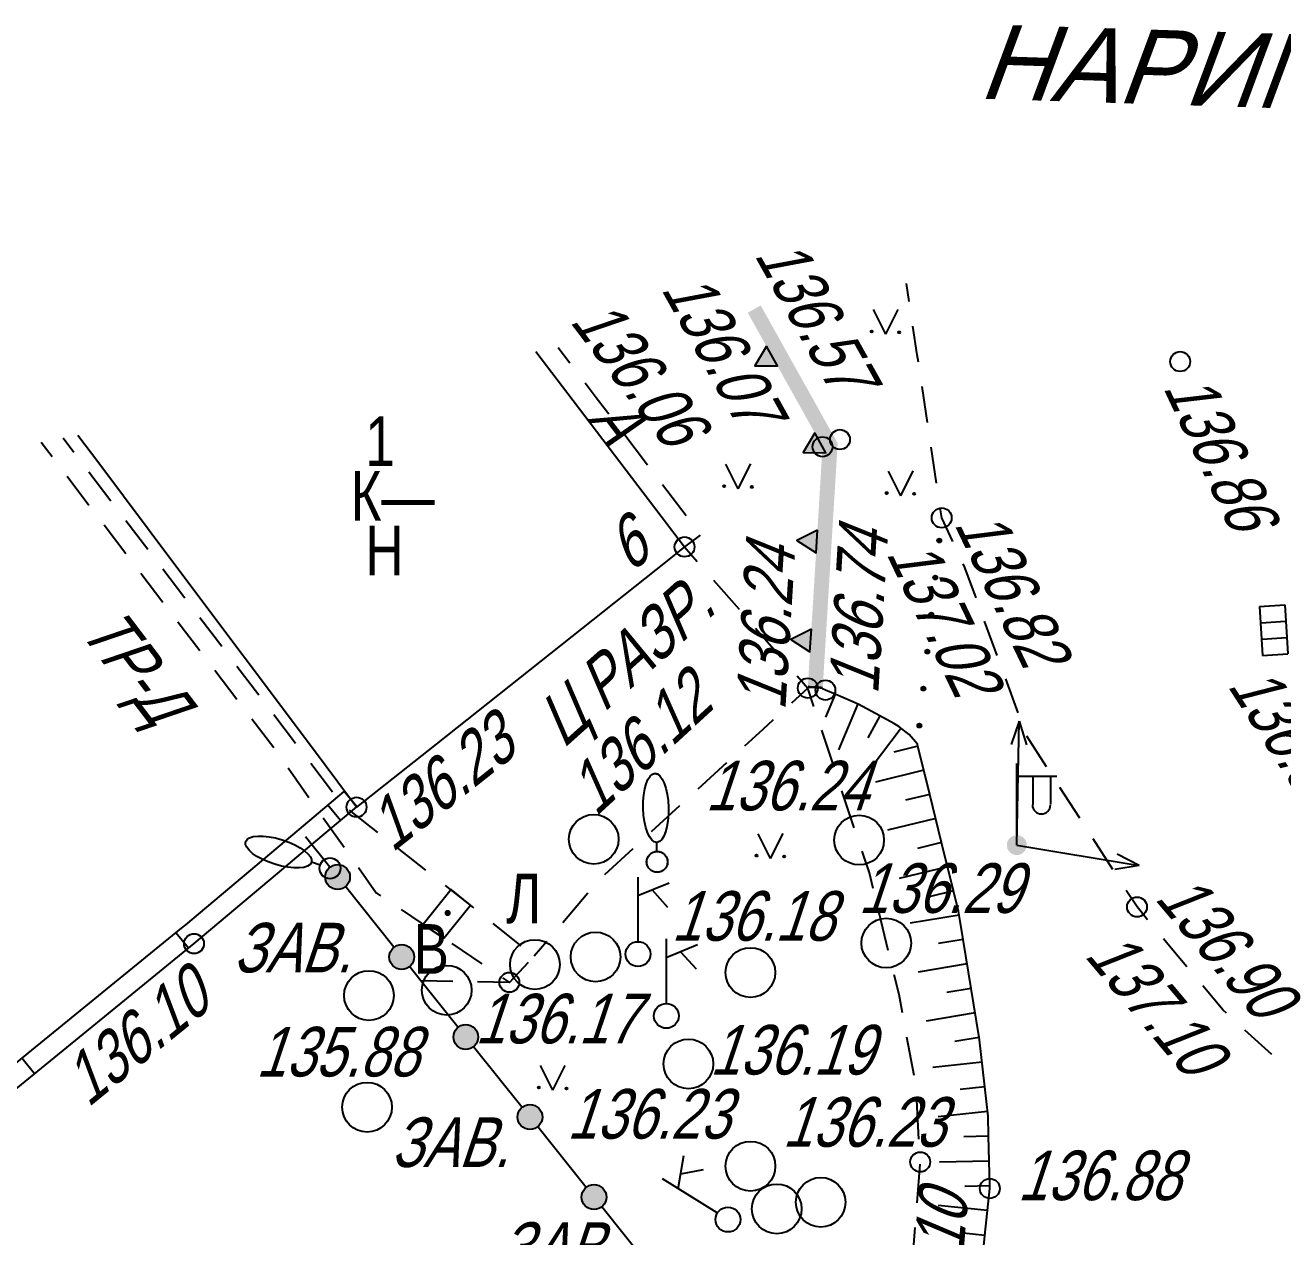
# Model space of a CAD drawing. Header units: metres. Extents: x 12734 to 12855, y 16385 to 16464.
# Drawn here: x 12808.33 to 12833.67, y 16429.48 to 16453.88 of the extents above; entities that cross this region are included whole.
import ezdxf
from ezdxf.enums import TextEntityAlignment as Align

# ---------------------------------------------------------------- set-up
doc = ezdxf.new("R2010")
doc.units = ezdxf.units.M
doc.header["$MEASUREMENT"] = 0
for name, color, linetype, lineweight in [('Вентиляторы', 7, 'Continuous', 25), ('Горизонтали', 7, 'Continuous', 25), ('Граница растительности и грунта', 7, 'Continuous', 25), ('Граница улицы', 7, 'Continuous', 25), ('Здания', 7, 'Continuous', 25), ('Колодцы', 7, 'Continuous', 25), ('Леса и газоны', 7, 'Continuous', 25), ('Лестницы набережных', 7, 'Continuous', 25), ('Люки', 7, 'Continuous', 25), ('Номер дома', 7, 'Continuous', 25), ('Ограды', 7, 'Continuous', 25), ('Отдельно стоящее дерево', 7, 'Continuous', 25), ('Откосы', 7, 'Continuous', 25), ('Указатель подз коммуникаций', 7, 'Continuous', 25), ('Фонари', 7, 'Continuous', 25), ('Фонтаны', 7, 'Continuous', 25), ('Части зданий', 7, 'Continuous', 25)]:
    doc.layers.add(name, color=color, linetype=linetype, lineweight=lineweight)
doc.styles.add('Style-RUSSIAN_1251', font='RUSSIAN_1251.shx')
doc.styles.add('Style-RUSSIAN_1251 I 0.32289', font='RUSSIAN_1251.shx', dxfattribs={"oblique": 18.5})

# ---------------------------------------------------------------- blocks, each defined once
blk = doc.blocks.new('STRFON')
at = {"layer": 'Фонари', "color": 7, "linetype": 'Continuous', "lineweight": 25, "flags": 128}
for points in [[(0, 0), (2.5, 0)], [(2.5, 0), (2.025, 0.157)], [(2.5, 0), (2.025, -0.156)]]:
    blk.add_lwpolyline(points, dxfattribs=at)
blk = doc.blocks.new('PIKET_7')
at = {"layer": 'Горизонтали', "color": 7, "linetype": 'Continuous', "lineweight": 25}
blk.add_arc((0, 0), 0.2, 0, 360, dxfattribs=at)
blk = doc.blocks.new('PIKET_8')
at = {"layer": 'Горизонтали', "color": 7, "linetype": 'Continuous', "lineweight": 25}
blk.add_arc((0, 0), 0.2, 0, 360, dxfattribs=at)
blk = doc.blocks.new('PIKET_13')
at = {"layer": 'Горизонтали', "color": 7, "linetype": 'Continuous', "lineweight": 25}
blk.add_arc((0, 0), 0.2, 0, 360, dxfattribs=at)
blk = doc.blocks.new('STRFON_1')
at = {"layer": 'Фонари', "color": 7, "linetype": 'Continuous', "lineweight": 25, "flags": 128}
for points in [[(2.5, 0), (2.025, 0.157)], [(0, 0), (2.5, 0)], [(2.5, 0), (2.025, -0.156)]]:
    blk.add_lwpolyline(points, dxfattribs=at)
blk = doc.blocks.new('KOLOD_6')
at = {"layer": 'Колодцы', "color": 7, "linetype": 'Continuous', "lineweight": 25}
blk.add_arc((0, 0), 0.5, 0, 360, dxfattribs=at)
blk = doc.blocks.new('KOLOD_7')
at = {"layer": 'Колодцы', "color": 7, "linetype": 'Continuous', "lineweight": 25}
blk.add_arc((0, 0), 0.5, 0, 360, dxfattribs=at)
blk = doc.blocks.new('UKAZ')
at = {"layer": 'Указатель подз коммуникаций', "color": 7, "linetype": 'Continuous', "lineweight": 25}
for p, q in [((0.001, 0.254), (0.001, 1.549)), ((-0.005, 1.178), (0.628, 1.437)), ((0.284, 1.292), (0.598, 0.948))]:
    blk.add_line(p, q, dxfattribs=at)
blk.add_arc((0, 0), 0.25, 0, 360, dxfattribs=at)
blk = doc.blocks.new('UKAZ_1')
at = {"layer": 'Указатель подз коммуникаций', "color": 7, "linetype": 'Continuous', "lineweight": 25}
for p, q in [((0.001, 0.254), (0.001, 1.549)), ((-0.005, 1.178), (0.628, 1.437)), ((0.284, 1.292), (0.598, 0.948))]:
    blk.add_line(p, q, dxfattribs=at)
blk.add_arc((0, 0), 0.25, 0, 360, dxfattribs=at)
blk = doc.blocks.new('KOLOD_9')
at = {"layer": 'Люки', "color": 7, "linetype": 'Continuous', "lineweight": 25}
blk.add_arc((0, 0), 0.5, 0, 360, dxfattribs=at)
blk = doc.blocks.new('KOLOD_10')
at = {"layer": 'Колодцы', "color": 7, "linetype": 'Continuous', "lineweight": 25}
blk.add_arc((0, 0), 0.5, 0, 360, dxfattribs=at)
blk = doc.blocks.new('KOLOD_11')
at = {"layer": 'Колодцы', "color": 7, "linetype": 'Continuous', "lineweight": 25}
blk.add_arc((0, 0), 0.5, 0, 360, dxfattribs=at)
blk = doc.blocks.new('KOLOD_12')
at = {"layer": 'Колодцы', "color": 7, "linetype": 'Continuous', "lineweight": 25}
blk.add_arc((0, 0), 0.5, 0, 360, dxfattribs=at)
blk = doc.blocks.new('KOLOD_13')
at = {"layer": 'Колодцы', "color": 7, "linetype": 'Continuous', "lineweight": 25}
blk.add_arc((0, 0), 0.5, 0, 360, dxfattribs=at)
blk = doc.blocks.new('DEREVO_28')
at = {"layer": 'Отдельно стоящее дерево', "color": 7, "linetype": 'Continuous', "lineweight": 25, "flags": 128}
blk.add_lwpolyline([(-0.007, 0.21), (-0.007, 0.393)], dxfattribs=at)
at = {"layer": 'Отдельно стоящее дерево', "color": 7, "linetype": 'Continuous', "lineweight": 25}
blk.add_arc((0, 0), 0.21, 0, 360, dxfattribs=at)
blk.add_ellipse((-0.025, 1.088), major_axis=(-0.019, 0.695), ratio=0.369829, dxfattribs=at)
blk = doc.blocks.new('DEREVO_29')
at = {"layer": 'Отдельно стоящее дерево', "color": 7, "linetype": 'Continuous', "lineweight": 25, "flags": 128}
blk.add_lwpolyline([(-0.007, 0.21), (-0.007, 0.393)], dxfattribs=at)
at = {"layer": 'Отдельно стоящее дерево', "color": 7, "linetype": 'Continuous', "lineweight": 25}
blk.add_arc((0, 0), 0.21, 0, 359.99999, dxfattribs=at)
blk.add_ellipse((-0.0255, 1.088), major_axis=(-0.0185, 0.695), ratio=0.3698286, dxfattribs=at)
blk = doc.blocks.new('KOLOD_14')
at = {"layer": 'Колодцы', "color": 7, "linetype": 'Continuous', "lineweight": 25}
blk.add_arc((0, 0), 0.5, 0, 360, dxfattribs=at)
blk = doc.blocks.new('KOLOD_15')
at = {"layer": 'Колодцы', "color": 7, "linetype": 'Continuous', "lineweight": 25}
blk.add_arc((0, 0), 0.5, 0, 360, dxfattribs=at)
blk = doc.blocks.new('KOLOD_16')
at = {"layer": 'Колодцы', "color": 7, "linetype": 'Continuous', "lineweight": 25}
blk.add_arc((0, 0), 0.5, 0, 360, dxfattribs=at)
blk = doc.blocks.new('UKAZ_2')
at = {"layer": 'Указатель подз коммуникаций', "color": 7, "linetype": 'Continuous', "lineweight": 25}
for p, q in [((0.001, 0.254), (0.001, 1.549)), ((-0.005, 1.178), (0.628, 1.437)), ((0.284, 1.292), (0.598, 0.948))]:
    blk.add_line(p, q, dxfattribs=at)
blk.add_arc((0, 0), 0.25, 0, 360, dxfattribs=at)
blk = doc.blocks.new('msdElementTypeLineString_17')
at = {"layer": 'Граница улицы', "color": 7, "linetype": 'Continuous', "lineweight": 25}
for p, q in [((0.642, 0.019), (0.001, 0.03)), ((1.783, 0), (1.142, 0.011))]:
    blk.add_line(p, q, dxfattribs=at)
blk = doc.blocks.new('KOLOD_19')
at = {"layer": 'Колодцы', "color": 7, "linetype": 'Continuous', "lineweight": 25}
blk.add_arc((0, 0), 0.5, 0, 360, dxfattribs=at)
blk = doc.blocks.new('PIKET_22')
at = {"layer": 'Горизонтали', "color": 7, "linetype": 'Continuous', "lineweight": 25}
blk.add_arc((0, 0), 0.2, 0, 360, dxfattribs=at)
blk = doc.blocks.new('PIKET_23')
at = {"layer": 'Горизонтали', "color": 7, "linetype": 'Continuous', "lineweight": 25}
blk.add_arc((0, 0), 0.2, 0, 360, dxfattribs=at)
blk = doc.blocks.new('KOLOD_21')
at = {"layer": 'Вентиляторы', "color": 7, "linetype": 'Continuous', "lineweight": 25}
blk.add_arc((0, 0), 0.5, 0, 360, dxfattribs=at)
blk = doc.blocks.new('TOCSKA_19')
at = {"layer": 'Фонтаны', "linetype": 'Continuous', "lineweight": 25}
h = blk.add_hatch(color=7, dxfattribs=at)
edge = h.paths.add_edge_path()
edge.add_arc((0, 0), 0.0625, 0, 360)
blk = doc.blocks.new('DEREVO_30')
at = {"layer": 'Отдельно стоящее дерево', "color": 7, "linetype": 'Continuous', "lineweight": 25, "flags": 128}
blk.add_lwpolyline([(-0.007, 0.21), (-0.007, 0.393)], dxfattribs=at)
at = {"layer": 'Отдельно стоящее дерево', "color": 7, "linetype": 'Continuous', "lineweight": 25}
blk.add_arc((0, 0), 0.21, 0, 360, dxfattribs=at)
blk.add_ellipse((-0.026, 1.088), major_axis=(-0.019, 0.695), ratio=0.369829, dxfattribs=at)
blk = doc.blocks.new('PIKET_34')
at = {"layer": 'Горизонтали', "color": 7, "linetype": 'Continuous', "lineweight": 25}
blk.add_arc((0, 0), 0.2, 0, 360, dxfattribs=at)
blk = doc.blocks.new('FNRM1')
at = {"layer": 'Фонари', "linetype": 'Continuous', "lineweight": 25}
h = blk.add_hatch(color=7, dxfattribs=at)
edge = h.paths.add_edge_path()
edge.add_arc((0, 0), 0.2, 0, 360)
at = {"layer": 'Фонари', "color": 7, "linetype": 'Continuous', "lineweight": 25}
for p, q in [((0.003, 0.2), (0.003, 1.641)), ((0.017, 1.388), (0.805, 1.388)), ((0.322, 1.371), (0.322, 0.816)), ((0.676, 1.378), (0.676, 0.823))]:
    blk.add_line(p, q, dxfattribs=at)
blk.add_arc((0.496, 0.809), 0.181, 180, 0, dxfattribs=at)
blk = doc.blocks.new('msdElementTypeLineString_20')
at = {"layer": 'Ограды', "linetype": 'Continuous', "lineweight": 25}
h = blk.add_hatch(color=7, dxfattribs=at)
edge = h.paths.add_edge_path()
edge.add_arc((0.895, 17.138), 0.25, 0, 360)
h = blk.add_hatch(color=7, dxfattribs=at)
edge = h.paths.add_edge_path()
edge.add_arc((2.187, 15.527), 0.25, 0, 360)
h = blk.add_hatch(color=7, dxfattribs=at)
edge = h.paths.add_edge_path()
edge.add_arc((3.478, 13.915), 0.25, 0, 360)
h = blk.add_hatch(color=7, dxfattribs=at)
edge = h.paths.add_edge_path()
edge.add_arc((4.769, 12.304), 0.25, 0, 360)
h = blk.add_hatch(color=7, dxfattribs=at)
edge = h.paths.add_edge_path()
edge.add_arc((6.06, 10.692), 0.25, 0, 360)
h = blk.add_hatch(color=7, dxfattribs=at)
edge = h.paths.add_edge_path()
edge.add_arc((7.351, 9.081), 0.25, 0, 360)
h = blk.add_hatch(color=7, dxfattribs=at)
edge = h.paths.add_edge_path()
edge.add_arc((8.642, 7.469), 0.25, 0, 360)
h = blk.add_hatch(color=7, dxfattribs=at)
edge = h.paths.add_edge_path()
edge.add_arc((9.933, 5.857), 0.25, 0, 360)
h = blk.add_hatch(color=7, dxfattribs=at)
edge = h.paths.add_edge_path()
edge.add_arc((11.224, 4.246), 0.25, 0, 360)
h = blk.add_hatch(color=7, dxfattribs=at)
edge = h.paths.add_edge_path()
edge.add_arc((12.533, 2.649), 0.25, 0, 360)
h = blk.add_hatch(color=7, dxfattribs=at)
edge = h.paths.add_edge_path()
edge.add_arc((13.846, 1.055), 0.25, 0, 360)
at = {"layer": 'Ограды', "color": 7, "linetype": 'Continuous', "lineweight": 25}
for p, q in [((0.739, 17.333), (0.25, 17.944)), ((2.03, 15.722), (1.052, 16.943)), ((4.612, 12.499), (3.634, 13.72)), ((5.903, 10.887), (4.925, 12.108)), ((7.195, 9.275), (6.216, 10.497)), ((8.486, 7.664), (7.507, 8.885)), ((9.777, 6.052), (8.798, 7.274)), ((11.068, 4.441), (10.089, 5.662)), ((14.493, 0.251), (14.003, 0.86))]:
    blk.add_line(p, q, dxfattribs=at)
at = {"layer": 'Ограды', "color": 7, "linetype": 'Continuous', "lineweight": 25, "flags": 128}
for points in [[(3.321, 14.11), (2.573, 15.045), (2.343, 15.332)], [(12.371, 2.84), (11.999, 3.278), (11.38, 4.051)], [(13.689, 1.25), (13.115, 1.963), (12.695, 2.458)]]:
    blk.add_lwpolyline(points, dxfattribs=at)
at = {"layer": 'Ограды', "color": 7, "linetype": 'Continuous', "lineweight": 25}
for centre in [(0.895, 17.138), (2.187, 15.527), (3.478, 13.915), (4.769, 12.304), (6.06, 10.692), (7.351, 9.081), (8.642, 7.469), (9.933, 5.857), (11.224, 4.246), (12.533, 2.649), (13.846, 1.055)]:
    blk.add_circle(centre, 0.25, dxfattribs=at)
blk = doc.blocks.new('RESHT1')
at = {"layer": 'Фонтаны', "color": 7, "linetype": 'Continuous', "lineweight": 25}
for p, q in [((-0.494, -0.254), (-0.494, 0.254)), ((-0.494, 0.254), (0.495, 0.254)), ((0.495, -0.254), (0.495, 0.254)), ((-0.163, -0.245), (-0.163, 0.251)), ((0.166, -0.245), (0.166, 0.251)), ((-0.494, -0.254), (0.495, -0.254))]:
    blk.add_line(p, q, dxfattribs=at)
blk = doc.blocks.new('PIKET_35')
at = {"layer": 'Горизонтали', "color": 7, "linetype": 'Continuous', "lineweight": 25}
blk.add_arc((0, 0), 0.2, 0, 360, dxfattribs=at)
blk = doc.blocks.new('PIKET_36')
at = {"layer": 'Горизонтали', "color": 7, "linetype": 'Continuous', "lineweight": 25}
blk.add_arc((0, 0), 0.2, 0, 360, dxfattribs=at)
blk = doc.blocks.new('msdElementTypeLineString_23')
at = {"layer": 'Откосы', "color": 7, "linetype": 'Continuous', "lineweight": 25}
for p, q in [((0.124, 17.291), (0, 17.663)), ((0.53, 16.071), (0.282, 16.816)), ((0.937, 14.852), (0.689, 15.597)), ((1.622, 12.376), (1.436, 13.139)), ((2.14, 9.859), (1.997, 10.632)), ((2.239, 8.58), (2.195, 9.364)), ((2.201, 7.297), (2.262, 8.08)), ((2.101, 6.016), (2.162, 6.799)), ((2.002, 4.735), (2.062, 5.518)), ((1.902, 3.453), (1.963, 4.236)), ((1.803, 2.172), (1.863, 2.955)), ((1.703, 0.89), (1.764, 1.673)), ((1.634, 0), (1.664, 0.392))]:
    blk.add_line(p, q, dxfattribs=at)
at = {"layer": 'Откосы', "color": 7, "linetype": 'Continuous', "lineweight": 25, "flags": 128}
for points in [[(1.317, 13.625), (1.24, 13.942), (1.095, 14.377)], [(1.906, 11.123), (1.838, 11.493), (1.741, 11.891)]]:
    blk.add_lwpolyline(points, dxfattribs=at)
blk = doc.blocks.new('msdElementTypeLineString_24')
at = {"layer": 'Откосы', "color": 7, "linetype": 'Continuous', "lineweight": 25}
for p, q in [((1.251, 19.853), (1.056, 19.393)), ((1.711, 19.658), (1.32, 18.738)), ((2.15, 19.418), (1.909, 18.979)), ((2.583, 19.169), (1.977, 18.374)), ((2.918, 18.81), (2.432, 18.69)), ((3.156, 17.838), (2.918, 18.81)), ((3.037, 18.324), (2.066, 18.085)), ((3.156, 17.838), (2.671, 17.719)), ((3.395, 16.867), (3.156, 17.838)), ((3.276, 17.353), (2.305, 17.114)), ((3.395, 16.867), (2.91, 16.748)), ((3.634, 15.896), (3.395, 16.867)), ((3.514, 16.382), (2.543, 16.143)), ((3.634, 15.896), (3.148, 15.777)), ((3.747, 15.409), (2.76, 15.247)), ((3.828, 14.916), (3.335, 14.835)), ((3.991, 13.929), (3.828, 14.916)), ((3.91, 14.423), (2.923, 14.26)), ((3.991, 13.929), (3.498, 13.848)), ((4.154, 12.943), (3.991, 13.929)), ((4.072, 13.436), (3.086, 13.273)), ((4.154, 12.943), (3.66, 12.861)), ((4.211, 12.446), (3.217, 12.336)), ((4.267, 11.949), (3.77, 11.894)), ((4.322, 11.452), (3.328, 11.342)), ((4.342, 10.953), (3.842, 10.941)), ((4.365, 9.953), (4.342, 10.953)), ((4.353, 10.453), (3.353, 10.43)), ((4.365, 9.953), (3.865, 9.942)), ((4.32, 9.456), (3.325, 9.558)), ((4.269, 8.958), (3.771, 9.009)), ((4.166, 7.963), (4.269, 8.958)), ((4.218, 8.461), (3.223, 8.563)), ((4.166, 7.963), (3.669, 8.015)), ((4.064, 6.969), (4.166, 7.963)), ((4.115, 7.466), (3.12, 7.568)), ((4.064, 6.969), (3.567, 7.02)), ((3.962, 5.974), (4.064, 6.969)), ((4.013, 6.471), (3.018, 6.574)), ((3.962, 5.974), (3.464, 6.025)), ((3.859, 4.979), (3.962, 5.974)), ((3.91, 5.477), (2.916, 5.579)), ((3.859, 4.979), (3.362, 5.03)), ((3.757, 3.984), (3.859, 4.979)), ((3.808, 4.482), (2.813, 4.584)), ((3.757, 3.984), (3.26, 4.036)), ((3.655, 2.99), (3.757, 3.984)), ((3.706, 3.487), (2.711, 3.589)), ((3.655, 2.99), (3.157, 3.041)), ((3.552, 1.995), (3.655, 2.99)), ((3.603, 2.492), (2.609, 2.595)), ((3.552, 1.995), (3.055, 2.046)), ((3.45, 1), (3.552, 1.995)), ((3.501, 1.498), (2.506, 1.6)), ((3.45, 1), (2.952, 1.051))]:
    blk.add_line(p, q, dxfattribs=at)
at = {"layer": 'Откосы', "color": 7, "linetype": 'Continuous', "lineweight": 25, "flags": 128}
for points in [[(1.251, 19.853), (1.055, 19.937), (1, 19.96)], [(2.15, 19.418), (1.713, 19.657), (1.251, 19.853)], [(2.918, 18.81), (2.908, 18.849), (2.745, 19.046), (2.535, 19.206), (2.431, 19.263), (2.15, 19.418)], [(3.828, 14.916), (3.734, 15.489), (3.634, 15.896)], [(4.267, 11.949), (4.161, 12.897), (4.154, 12.943)], [(4.342, 10.953), (4.332, 11.359), (4.267, 11.949)], [(4.269, 8.958), (4.366, 9.902), (4.365, 9.953)]]:
    blk.add_lwpolyline(points, dxfattribs=at)
blk = doc.blocks.new('PIKET_56')
at = {"layer": 'Горизонтали', "color": 7, "linetype": 'Continuous', "lineweight": 25}
blk.add_arc((0, 0), 0.2, 0, 360, dxfattribs=at)
blk = doc.blocks.new('PIKET_62')
at = {"layer": 'Горизонтали', "color": 7, "linetype": 'Continuous', "lineweight": 25}
blk.add_arc((0, 0), 0.2, 0, 360, dxfattribs=at)
blk = doc.blocks.new('PIKET_64')
at = {"layer": 'Горизонтали', "color": 7, "linetype": 'Continuous', "lineweight": 25}
blk.add_arc((0, 0), 0.2, 0, 360, dxfattribs=at)
blk = doc.blocks.new('PIKET_65')
at = {"layer": 'Горизонтали', "color": 7, "linetype": 'Continuous', "lineweight": 25}
blk.add_arc((0, 0), 0.2, 0, 360, dxfattribs=at)
blk = doc.blocks.new('msdElementTypeLineString_33')
at = {"layer": 'Части зданий', "color": 7, "linetype": 'Continuous', "lineweight": 25}
for p, q in [((0.001, 4.018), (0.24, 3.705)), ((1.324, 2.284), (1.802, 1.657)), ((2.105, 1.26), (2.583, 0.634)), ((2.861, 0.24), (2.548, 0.001))]:
    blk.add_line(p, q, dxfattribs=at)
at = {"layer": 'Части зданий', "color": 7, "linetype": 'Continuous', "lineweight": 25, "flags": 128}
blk.add_lwpolyline([(0.543, 3.307), (0.769, 3.011), (1.021, 2.681)], dxfattribs=at)
blk = doc.blocks.new('PIKET_67')
at = {"layer": 'Горизонтали', "color": 7, "linetype": 'Continuous', "lineweight": 25}
blk.add_arc((0, 0), 0.2, 0, 360, dxfattribs=at)
blk = doc.blocks.new('msdElementTypeLine_1')
at = {"layer": 'Граница растительности и грунта', "color": 7, "linetype": 'Continuous', "lineweight": 25}
for p, q in [((0.441, 4.137), (0.442, 4.146)), ((0.445, 4.127), (0.449, 4.165)), ((0.449, 4.118), (0.455, 4.172)), ((0.453, 4.114), (0.46, 4.176)), ((0.458, 4.109), (0.465, 4.179)), ((0.463, 4.107), (0.471, 4.181)), ((0.468, 4.105), (0.476, 4.181)), ((0.472, 4.104), (0.481, 4.181)), ((0.477, 4.102), (0.486, 4.182)), ((0.482, 4.103), (0.491, 4.18)), ((0.487, 4.103), (0.495, 4.178)), ((0.493, 4.105), (0.5, 4.176)), ((0.498, 4.107), (0.505, 4.173)), ((0.503, 4.111), (0.509, 4.168)), ((0.509, 4.114), (0.514, 4.164)), ((0.515, 4.123), (0.518, 4.153)), ((0.361, 3.392), (0.362, 3.401)), ((0.365, 3.381), (0.369, 3.419)), ((0.369, 3.373), (0.375, 3.426)), ((0.373, 3.368), (0.38, 3.43)), ((0.378, 3.364), (0.385, 3.433)), ((0.383, 3.361), (0.39, 3.435)), ((0.387, 3.36), (0.396, 3.435)), ((0.392, 3.358), (0.401, 3.436)), ((0.397, 3.357), (0.406, 3.436)), ((0.402, 3.357), (0.411, 3.435)), ((0.407, 3.358), (0.415, 3.432)), ((0.413, 3.359), (0.42, 3.431)), ((0.418, 3.361), (0.425, 3.427)), ((0.423, 3.365), (0.429, 3.423)), ((0.429, 3.368), (0.434, 3.418)), ((0.435, 3.378), (0.438, 3.408)), ((0.281, 2.646), (0.282, 2.655)), ((0.285, 2.636), (0.289, 2.673)), ((0.289, 2.627), (0.294, 2.681)), ((0.293, 2.623), (0.3, 2.684)), ((0.298, 2.618), (0.305, 2.688)), ((0.303, 2.616), (0.31, 2.689)), ((0.307, 2.614), (0.316, 2.69)), ((0.312, 2.612), (0.321, 2.69)), ((0.317, 2.611), (0.326, 2.69)), ((0.322, 2.611), (0.331, 2.689)), ((0.327, 2.612), (0.335, 2.686)), ((0.332, 2.613), (0.34, 2.685)), ((0.338, 2.616), (0.345, 2.681)), ((0.343, 2.619), (0.349, 2.677)), ((0.349, 2.623), (0.354, 2.672)), ((0.355, 2.632), (0.358, 2.662)), ((0.201, 1.9), (0.202, 1.909)), ((0.204, 1.89), (0.209, 1.928)), ((0.209, 1.881), (0.214, 1.935)), ((0.213, 1.877), (0.22, 1.938)), ((0.218, 1.872), (0.225, 1.942)), ((0.222, 1.87), (0.23, 1.943)), ((0.227, 1.868), (0.235, 1.944)), ((0.232, 1.867), (0.241, 1.944)), ((0.237, 1.865), (0.246, 1.945)), ((0.242, 1.866), (0.25, 1.943)), ((0.247, 1.866), (0.255, 1.941)), ((0.252, 1.868), (0.26, 1.939)), ((0.258, 1.87), (0.265, 1.936)), ((0.263, 1.873), (0.269, 1.931)), ((0.268, 1.877), (0.274, 1.927)), ((0.275, 1.886), (0.278, 1.916)), ((0.121, 1.155), (0.121, 1.164)), ((0.124, 1.144), (0.128, 1.182)), ((0.129, 1.136), (0.134, 1.189)), ((0.133, 1.131), (0.14, 1.193)), ((0.138, 1.127), (0.145, 1.196)), ((0.142, 1.124), (0.15, 1.198)), ((0.147, 1.123), (0.155, 1.198)), ((0.152, 1.121), (0.16, 1.199)), ((0.157, 1.119), (0.166, 1.199)), ((0.162, 1.12), (0.17, 1.198)), ((0.167, 1.12), (0.175, 1.195)), ((0.172, 1.122), (0.18, 1.193)), ((0.178, 1.124), (0.185, 1.19)), ((0.183, 1.128), (0.189, 1.185)), ((0.188, 1.131), (0.194, 1.181)), ((0.194, 1.141), (0.198, 1.17)), ((0.04, 0.409), (0.041, 0.418)), ((0.044, 0.398), (0.048, 0.436)), ((0.048, 0.39), (0.054, 0.444)), ((0.053, 0.385), (0.06, 0.447)), ((0.058, 0.381), (0.065, 0.45)), ((0.062, 0.378), (0.07, 0.452)), ((0.067, 0.377), (0.075, 0.452)), ((0.072, 0.375), (0.08, 0.453)), ((0.077, 0.374), (0.085, 0.453)), ((0.082, 0.374), (0.09, 0.452)), ((0.087, 0.375), (0.095, 0.449)), ((0.092, 0.376), (0.1, 0.448)), ((0.098, 0.379), (0.105, 0.444)), ((0.103, 0.382), (0.109, 0.44)), ((0.108, 0.385), (0.114, 0.435)), ((0.114, 0.395), (0.118, 0.425))]:
    blk.add_line(p, q, dxfattribs=at)
for centre in [(0.481, 4.142), (0.4, 3.397), (0.32, 2.651), (0.24, 1.905), (0.16, 1.159), (0.08, 0.414)]:
    blk.add_circle(centre, 0.04, dxfattribs=at)
blk = doc.blocks.new('GAZON_2')
at = {"layer": 'Леса и газоны', "color": 7, "linetype": 'Continuous', "lineweight": 25}
for p in [(-0.248, 0.499), (0.251, 0.502)]:
    blk.add_line(p, (0, 0), dxfattribs=at)
for centre in [(-0.276, 0.057), (0.279, 0.039)]:
    blk.add_arc(centre, 0.02, 0, 360, dxfattribs=at)
blk = doc.blocks.new('GAZON_3')
at = {"layer": 'Леса и газоны', "color": 7, "linetype": 'Continuous', "lineweight": 25}
for p in [(-0.248, 0.499), (0.251, 0.502)]:
    blk.add_line(p, (0, 0), dxfattribs=at)
for centre in [(-0.276, 0.057), (0.279, 0.039)]:
    blk.add_arc(centre, 0.02, 0, 360, dxfattribs=at)
blk = doc.blocks.new('GAZON_5')
at = {"layer": 'Леса и газоны', "color": 7, "linetype": 'Continuous', "lineweight": 25}
for p in [(-0.248, 0.499), (0.251, 0.502)]:
    blk.add_line(p, (0, 0), dxfattribs=at)
for centre in [(-0.276, 0.057), (0.279, 0.039)]:
    blk.add_arc(centre, 0.02, 0, 360, dxfattribs=at)
blk = doc.blocks.new('GAZON_6')
at = {"layer": 'Леса и газоны', "color": 7, "linetype": 'Continuous', "lineweight": 25}
for p in [(-0.248, 0.499), (0.251, 0.502)]:
    blk.add_line(p, (0, 0), dxfattribs=at)
for centre in [(-0.276, 0.057), (0.279, 0.039)]:
    blk.add_arc(centre, 0.02, 0, 360, dxfattribs=at)
blk = doc.blocks.new('KOLOD_32')
at = {"layer": 'Колодцы', "color": 7, "linetype": 'Continuous', "lineweight": 25}
blk.add_arc((0, 0), 0.5, 0, 360, dxfattribs=at)
blk = doc.blocks.new('GAZON_7')
at = {"layer": 'Леса и газоны', "color": 7, "linetype": 'Continuous', "lineweight": 25}
for p in [(-0.248, 0.499), (0.251, 0.502)]:
    blk.add_line(p, (0, 0), dxfattribs=at)
for centre in [(-0.276, 0.057), (0.279, 0.039)]:
    blk.add_arc(centre, 0.02, 0, 360, dxfattribs=at)
blk = doc.blocks.new('msdElementTypeLineString_45')
at = {"layer": 'Ограды', "color": 7, "linetype": 'Continuous', "lineweight": 25}
for p, q in [((46.994, 15.615), (47.123, 15.723)), ((47.38, 15.417), (47.123, 15.723)), ((47.053, 15.142), (46.796, 15.449)), ((43.988, 12.569), (43.735, 12.878)), ((39.605, 8.993), (42.705, 11.521)), ((37.735, 7.983), (40.834, 10.512)), ((40.889, 10.04), (40.636, 10.35))]:
    blk.add_line(p, q, dxfattribs=at)
at = {"layer": 'Ограды', "color": 7, "linetype": 'Continuous', "lineweight": 25, "flags": 128}
for points in [[(43.932, 13.042), (46.217, 14.962), (46.994, 15.615)], [(45.783, 14.075), (46.475, 14.656), (47.38, 15.417)], [(42.705, 11.521), (44.103, 12.663), (45.783, 14.075)], [(40.834, 10.512), (43.848, 12.971), (43.932, 13.042)]]:
    blk.add_lwpolyline(points, dxfattribs=at)
blk = doc.blocks.new('msdElementTypeLineString_46')
at = {"layer": 'Лестницы набережных', "linetype": 'Continuous', "lineweight": 25}
for points in [[(1.374, 6.212), (1.076, 6.746), (0.399, 7.958), (0.661, 8.104), (1.337, 6.892), (1.636, 6.358)], [(2.155, 4.421), (1.855, 4.439), (1.905, 5.259), (1.374, 6.212), (1.636, 6.358), (2.21, 5.328)], [(2.033, 2.425), (1.733, 2.443), (1.764, 2.945), (1.855, 4.439), (2.155, 4.421), (2.063, 2.927)]]:
    blk.add_hatch(color=7, dxfattribs=at).paths.add_polyline_path(points)
at = {"layer": 'Лестницы набережных', "color": 7, "linetype": 'Continuous', "lineweight": 25, "flags": 128}
for points in [[(0.776, 7.284), (0.54, 6.886), (0.997, 6.886), (0.776, 7.284)], [(1.75, 5.537), (1.514, 5.14), (1.971, 5.139), (1.75, 5.537)], [(1.803, 3.58), (1.39, 3.373), (1.774, 3.126), (1.803, 3.58)], [(1.681, 1.584), (1.268, 1.377), (1.652, 1.13), (1.681, 1.584)]]:
    blk.add_lwpolyline(points, close=True, dxfattribs=at)
at = {"layer": 'Лестницы набережных', "color": 7, "linetype": 'Continuous', "lineweight": 25}
for points in [[(0.776, 7.284), (0.54, 6.886), (0.997, 6.886)], [(1.75, 5.537), (1.514, 5.14), (1.971, 5.139)], [(1.803, 3.58), (1.39, 3.373), (1.774, 3.126)], [(2.033, 2.425), (1.911, 0.429), (1.733, 2.443), (1.611, 0.447)], [(1.681, 1.584), (1.268, 1.377), (1.652, 1.13)], [(1.911, 0.429), (1.908, 0.381), (1.611, 0.447), (1.608, 0.399)]]:
    blk.add_solid(points, dxfattribs=at)
blk = doc.blocks.new('msdElementTypeLineString_50')
at = {"layer": 'Граница улицы', "color": 7, "linetype": 'Continuous', "lineweight": 25}
for p, q in [((0.055, 17.005), (0.001, 17.367)), ((0.42, 14.568), (0.312, 15.292)), ((0.603, 13.349), (0.494, 14.073)), ((1.824, 9.88), (1.572, 10.567)), ((2.247, 8.722), (1.996, 9.41)), ((2.819, 7.639), (2.421, 8.254)), ((3.487, 6.604), (3.09, 7.219)), ((4.155, 5.568), (3.758, 6.184)), ((7.355, 1.844), (6.814, 2.337))]:
    blk.add_line(p, q, dxfattribs=at)
at = {"layer": 'Граница улицы', "color": 7, "linetype": 'Continuous', "lineweight": 25, "flags": 128}
for points in [[(0.237, 15.787), (0.216, 15.932), (0.129, 16.511)], [(0.93, 12.175), (0.708, 12.65), (0.677, 12.855)], [(1.4, 11.037), (1.175, 11.653), (1.143, 11.722)], [(4.855, 4.556), (4.642, 4.815), (4.426, 5.148)], [(5.643, 3.609), (5.327, 3.983), (5.173, 4.17)], [(6.445, 2.674), (6.375, 2.739), (5.965, 3.226)]]:
    blk.add_lwpolyline(points, dxfattribs=at)
blk = doc.blocks.new('msdElementTypeLineString_53')
at = {"layer": 'Граница улицы', "color": 7, "linetype": 'Continuous', "lineweight": 25}
for p, q in [((3.029, 8.245), (3.285, 7.952)), ((3.613, 7.575), (4.125, 6.989)), ((4.454, 6.612), (4.965, 6.026)), ((3.87, 3.896), (3.297, 3.369)), ((2.929, 3.031), (2.356, 2.505)), ((1.988, 2.167), (1.415, 1.64)), ((1.08, 1.271), (0.576, 0.678)), ((0.252, 0.297), (0, 0.001))]:
    blk.add_line(p, q, dxfattribs=at)
at = {"layer": 'Граница улицы', "color": 7, "linetype": 'Continuous', "lineweight": 25, "flags": 128}
for points in [[(5.294, 5.65), (5.51, 5.402), (5.179, 5.098)], [(4.811, 4.76), (4.603, 4.569), (4.238, 4.234)]]:
    blk.add_lwpolyline(points, dxfattribs=at)
blk = doc.blocks.new('msdElementTypeLineString_54')
at = {"layer": 'Фонтаны', "color": 7, "linetype": 'Continuous', "lineweight": 25}
for p, q in [((0.662, 10.67), (0.442, 10.959)), ((0, 10.879), (0.221, 10.589)), ((0.524, 10.191), (0.965, 9.612)), ((1.406, 9.693), (0.965, 10.272)), ((1.268, 9.214), (1.709, 8.635)), ((2.151, 8.716), (1.709, 9.295)), ((2.012, 8.237), (2.454, 7.658)), ((2.895, 7.739), (2.454, 8.318)), ((2.757, 7.261), (3.198, 6.681)), ((3.639, 6.762), (3.198, 7.341)), ((4.383, 5.785), (3.942, 6.364)), ((3.501, 6.284), (3.942, 5.704)), ((5.127, 4.808), (4.686, 5.388)), ((4.245, 5.307), (4.686, 4.728)), ((4.977, 4.321), (5.396, 3.726)), ((5.871, 3.831), (5.43, 4.411)), ((5.684, 3.317), (6.104, 2.722)), ((6.784, 3.021), (6.212, 3.47)), ((7.75, 2.262), (7.177, 2.712)), ((7.253, 1.467), (7.857, 1.06)), ((9.672, 0.733), (9.105, 1.189)), ((8.272, 0.781), (8.876, 0.374))]:
    blk.add_line(p, q, dxfattribs=at)
at = {"layer": 'Фонтаны', "color": 7, "linetype": 'Continuous', "lineweight": 25, "flags": 128}
for points in [[(6.392, 2.313), (6.75, 1.805), (6.838, 1.746)], [(8.715, 1.502), (8.648, 1.556), (8.143, 1.953)], [(9.291, 0.095), (9.432, 0), (9.817, 0.404)]]:
    blk.add_lwpolyline(points, dxfattribs=at)
blk = doc.blocks.new('msdElementTypeTextNode_4')
at = {"layer": 'Здания', "color": 7, "linetype": 'Continuous', "lineweight": 25, "style": 'Style-RUSSIAN_1251', "width": 0.799996}
for s, p in [(' 1 ', (0, 1.1)), ('К—', (0, 0)), (' Н', (0, -1.101))]:
    blk.add_text(s, height=1, dxfattribs=at).set_placement(p, align=Align.MIDDLE_LEFT)

msp = doc.modelspace()

# ---------------------------------------------------------------- linework, layer by layer
at = {"layer": 'Здания', "color": 7, "linetype": 'Continuous', "lineweight": 25, "flags": 128}
msp.add_lwpolyline([(12818.619, 16447.303), (12819.37, 16446.317), (12821.616, 16443.369), (12821.231, 16443.064), (12816.611, 16439.399), (12815.009, 16438.128), (12814.888, 16438.29), (12814.14, 16439.288), (12811.332, 16443.034), (12809.82, 16445.052), (12809.398, 16445.615)], dxfattribs=at)
at = {"layer": 'Фонтаны', "color": 7, "linetype": 'Continuous', "lineweight": 25, "flags": 128}
msp.add_lwpolyline([(12816.766, 16435.489), (12817.302, 16436.157), (12816.912, 16436.47), (12816.35, 16435.769), (12816.766, 16435.489)], dxfattribs=at)

# ---------------------------------------------------------------- block references
at = {"layer": 'Вентиляторы', "color": 7, "linetype": 'Continuous', "lineweight": 25}
msp.add_blockref('KOLOD_21', (12816.825, 16434.443), dxfattribs=at)
at = {"layer": 'Горизонтали', "color": 7, "linetype": 'Continuous', "lineweight": 25}
for name, p in [('PIKET_67', (12831.598, 16447.101)), ('PIKET_64', (12824.394, 16445.386)), ('PIKET_56', (12826.795, 16443.954)), ('PIKET_62', (12821.616, 16443.369)), ('PIKET_35', (12824.097, 16440.526)), ('PIKET_7', (12815.009, 16438.128)), ('PIKET_13', (12830.729, 16436.119)), ('PIKET_8', (12811.736, 16435.38)), ('PIKET_34', (12818.087, 16434.6)), ('PIKET_23', (12826.362, 16430.984)), ('PIKET_22', (12827.763, 16430.45))]:
    msp.add_blockref(name, p, dxfattribs=at)
for name, p, xscale, yscale, zscale, rotation in [('PIKET_65', (12824.746, 16445.53), 1.000001573680193, 1.000001573680193, 1.000001573680193, 299.155980988434), ('PIKET_36', (12824.452, 16440.485), 0.9999985560102301, 0.9999985560102301, 0.9999985560102301, 86.5037510215054)]:
    msp.add_blockref(name, p, dxfattribs=dict(at, xscale=xscale, yscale=yscale, zscale=zscale, rotation=rotation))
at = {"layer": 'Граница растительности и грунта', "color": 7, "linetype": 'Continuous', "lineweight": 25}
msp.add_blockref('msdElementTypeLine_1', (12826.265, 16439.356), dxfattribs=at)
at = {"layer": 'Граница улицы', "color": 7, "linetype": 'Continuous', "lineweight": 25}
for name, p in [('msdElementTypeLineString_50', (12826.087, 16431.304)), ('msdElementTypeLineString_53', (12818.587, 16435.124)), ('msdElementTypeLineString_17', (12816.304, 16434.6))]:
    msp.add_blockref(name, p, dxfattribs=at)
at = {"layer": 'Здания', "color": 7, "linetype": 'Continuous', "lineweight": 25}
msp.add_blockref('msdElementTypeTextNode_4', (12814.888, 16444.396), dxfattribs=at)
at = {"layer": 'Колодцы', "color": 7, "linetype": 'Continuous', "lineweight": 25}
for name, p in [('KOLOD_13', (12819.786, 16437.482)), ('KOLOD_10', (12825.132, 16437.465)), ('KOLOD_6', (12825.678, 16435.392)), ('KOLOD_7', (12819.823, 16435.113)), ('KOLOD_11', (12822.941, 16434.799)), ('KOLOD_32', (12815.259, 16434.336)), ('KOLOD_12', (12821.693, 16432.959)), ('KOLOD_19', (12815.22, 16432.087)), ('KOLOD_14', (12822.943, 16430.899)), ('KOLOD_15', (12823.472, 16430.04)), ('KOLOD_16', (12824.357, 16430.172))]:
    msp.add_blockref(name, p, dxfattribs=at)
at = {"layer": 'Леса и газоны', "color": 7, "linetype": 'Continuous', "lineweight": 25}
for name, p in [('GAZON_5', (12825.66, 16447.651)), ('GAZON_7', (12822.691, 16444.537)), ('GAZON_6', (12825.962, 16444.397)), ('GAZON_2', (12823.341, 16437.095)), ('GAZON_3', (12818.956, 16432.427))]:
    msp.add_blockref(name, p, dxfattribs=at)
at = {"layer": 'Лестницы набережных', "color": 7, "linetype": 'Continuous', "lineweight": 25}
msp.add_blockref('msdElementTypeLineString_46', (12822.489, 16440.127), dxfattribs=at)
at = {"layer": 'Люки', "color": 7, "linetype": 'Continuous', "lineweight": 25}
msp.add_blockref('KOLOD_9', (12818.601, 16434.96), dxfattribs=at)
at = {"layer": 'Ограды', "color": 7, "linetype": 'Continuous', "lineweight": 25}
for name, p in [('msdElementTypeLineString_45', (12767.636, 16422.72)), ('msdElementTypeLineString_20', (12813.732, 16419.585))]:
    msp.add_blockref(name, p, dxfattribs=at)
at = {"layer": 'Отдельно стоящее дерево', "color": 7, "linetype": 'Continuous', "lineweight": 25}
for name, p in [('DEREVO_28', (12821.062, 16437.027)), ('DEREVO_29', (12821.063, 16437.026))]:
    msp.add_blockref(name, p, dxfattribs=at)
at = {"layer": 'Отдельно стоящее дерево', "color": 7, "linetype": 'Continuous', "lineweight": 25, "xscale": 1.000001397518687, "yscale": 1.000001397518687, "zscale": 1.000001397518687, "rotation": 71.06607511926542}
msp.add_blockref('DEREVO_30', (12814.475, 16436.897), dxfattribs=at)
at = {"layer": 'Откосы', "color": 7, "linetype": 'Continuous', "lineweight": 25}
for name, p in [('msdElementTypeLineString_23', (12824.097, 16422.863)), ('msdElementTypeLineString_24', (12823.397, 16420.548))]:
    msp.add_blockref(name, p, dxfattribs=at)
at = {"layer": 'Указатель подз коммуникаций', "color": 7, "linetype": 'Continuous', "lineweight": 25}
for name, p in [('UKAZ', (12820.677, 16435.17)), ('UKAZ_1', (12821.249, 16433.926))]:
    msp.add_blockref(name, p, dxfattribs=at)
at = {"layer": 'Указатель подз коммуникаций', "color": 7, "linetype": 'Continuous', "lineweight": 25, "xscale": 0.9999992400689844, "yscale": 0.9999992400689844, "zscale": 0.9999992400689844, "rotation": 58.20019374831858}
msp.add_blockref('UKAZ_2', (12822.489, 16429.824), dxfattribs=at)
at = {"layer": 'Фонари', "color": 7, "linetype": 'Continuous', "lineweight": 25}
for name, xscale, yscale, zscale, rotation in [('STRFON', 0.9999980926740811, 0.9999980926740811, 0.9999980926740811, 88.83237951212251), ('STRFON_1', 1.000002283302399, 1.000002283302399, 1.000002283302399, 350.5188608541063)]:
    msp.add_blockref(name, (12828.307, 16437.364), dxfattribs=dict(at, xscale=xscale, yscale=yscale, zscale=zscale, rotation=rotation))
msp.add_blockref('FNRM1', (12828.307, 16437.364), dxfattribs=at)
at = {"layer": 'Фонтаны', "color": 7, "linetype": 'Continuous', "lineweight": 25}
for name, p in [('msdElementTypeLineString_54', (12808.655, 16434.6)), ('TOCSKA_19', (12816.844, 16435.997))]:
    msp.add_blockref(name, p, dxfattribs=at)
at = {"layer": 'Фонтаны', "color": 7, "linetype": 'Continuous', "lineweight": 25, "xscale": 0.9999999785435658, "yscale": 0.9999999785435658, "zscale": 0.9999999785435658, "rotation": 273.5106784302673}
msp.add_blockref('RESHT1', (12833.481, 16441.693), dxfattribs=at)
at = {"layer": 'Части зданий', "color": 7, "linetype": 'Continuous', "lineweight": 25}
msp.add_blockref('msdElementTypeLineString_33', (12819.068, 16443.368), dxfattribs=at)

# ---------------------------------------------------------------- texts
at = {"layer": 'Вентиляторы', "color": 7, "linetype": 'Continuous', "lineweight": 25, "style": 'Style-RUSSIAN_1251', "width": 0.799996}
msp.add_text('В', height=1, dxfattribs=at).set_placement((12816.157, 16434.773))
at = {"layer": 'Горизонтали', "color": 7, "linetype": 'Continuous', "lineweight": 25, "style": 'Style-RUSSIAN_1251 I 0.32289', "oblique": 18.5}
for s, rotation, width, p in [('136.57', 299.156, 0.799996, (12823.012, 16449.252)), ('136.07', 299.156, 0.799996, (12821.134, 16448.566)), ('136.06', 307.297, 0.799996, (12819.29, 16447.91)), ('136.86', 295.1517, 0.8, (12831.247, 16446.584)), ('136.74', 86.5036, 0.799996, (12825.515, 16440.385)), ('136.82', 295.6334, 0.799996, (12827.039, 16443.834)), ('136.24', 86.5036, 0.799996, (12823.645, 16440.065)), ('136.23', 38.4254, 0.799996, (12815.727, 16437.203)), ('136.90', 310.0893, 0.799996, (12831.068, 16436.286)), ('136.10', 39.2143, 0.799996, (12809.602, 16432.068)), ('136.10', 85.5584, 0.799996, (12827.072, 16427.04))]:
    msp.add_text(s, height=1, rotation=rotation, dxfattribs=dict(at, width=width)).set_placement(p)
at = {"layer": 'Горизонтали', "color": 7, "linetype": 'Continuous', "lineweight": 25, "style": 'Style-RUSSIAN_1251 I 0.32289', "oblique": 18.5, "width": 0.799996}
for s, rotation, p in [('137.02', 295.6334, (12826.572, 16443.674)), ('137.10', 310.0893, (12830.419, 16435.779))]:
    msp.add_text(s, height=1, rotation=rotation, dxfattribs=at).set_placement(p, align=Align.TOP_LEFT)
at = {"layer": 'Горизонтали', "color": 7, "linetype": 'Continuous', "lineweight": 25, "style": 'Style-RUSSIAN_1251 I 0.32289', "oblique": 18.5}
for s, width, p in [('135.88', 0.8, (12812.981, 16432.705)), ('136.88', 0.799996, (12828.319, 16430.214))]:
    msp.add_text(s, height=1, dxfattribs=dict(at, width=width)).set_placement(p)
at = {"layer": 'Граница улицы', "color": 7, "linetype": 'Continuous', "lineweight": 25, "style": 'Style-RUSSIAN_1251 I 0.32289', "oblique": 18.5}
msp.add_text('НАРИМАНОВСКАЯ  УЛИЦА', height=1.5, rotation=358.1625, dxfattribs=at).set_placement((12827.516, 16452.397))
at = {"layer": 'Граница улицы', "color": 7, "linetype": 'Continuous', "lineweight": 25, "style": 'Style-RUSSIAN_1251 I 0.32289', "oblique": 18.5, "width": 0.799996}
msp.add_text('Ц РАЗР.', height=1, rotation=41.833, dxfattribs=at).set_placement((12819.177, 16439.296))
at = {"layer": 'Колодцы', "color": 7, "linetype": 'Continuous', "lineweight": 25, "style": 'Style-RUSSIAN_1251 I 0.32289', "oblique": 18.5, "width": 0.799996}
msp.add_text('136.12', height=1, rotation=42.5711, dxfattribs=at).set_placement((12819.825, 16437.923))
at = {"layer": 'Колодцы', "color": 7, "linetype": 'Continuous', "lineweight": 25, "style": 'Style-RUSSIAN_1251 I 0.32289', "oblique": 18.5}
for s, width, p in [('136.24', 0.799996, (12822.034, 16438.062)), ('136.29', 0.799996, (12825.113, 16435.999)), ('136.18', 0.799996, (12821.349, 16435.438)), ('ЗАВ.', 0.8, (12812.522, 16434.8)), ('136.17', 0.799996, (12817.394, 16433.371)), ('136.19', 0.799996, (12822.123, 16432.744)), ('136.23', 0.799996, (12819.244, 16431.453)), ('136.23', 0.799996, (12823.584, 16431.29)), ('ЗАВ.', 0.799996, (12815.698, 16430.882)), ('ЗАВ.', 0.799996, (12817.872, 16428.77))]:
    msp.add_text(s, height=1, dxfattribs=dict(at, width=width)).set_placement(p)
at = {"layer": 'Люки', "color": 7, "linetype": 'Continuous', "lineweight": 25, "style": 'Style-RUSSIAN_1251', "width": 0.799996}
msp.add_text('Л', height=1, dxfattribs=at).set_placement((12818.026, 16435.791))
at = {"layer": 'Номер дома', "color": 7, "linetype": 'Continuous', "lineweight": 25, "style": 'Style-RUSSIAN_1251 I 0.32289', "oblique": 18.5, "width": 0.8}
msp.add_text('6', height=1, rotation=38.4254, dxfattribs=at).set_placement((12820.519, 16442.83))
at = {"layer": 'Фонтаны', "color": 7, "linetype": 'Continuous', "lineweight": 25, "style": 'Style-RUSSIAN_1251 I 0.32289', "oblique": 18.5}
for s, rotation, width, p in [('ТР-Д', 307.2982, 0.8, (12809.411, 16441.67)), ('136.86', 302.8431, 0.799996, (12832.539, 16440.579))]:
    msp.add_text(s, height=1, rotation=rotation, dxfattribs=dict(at, width=width)).set_placement(p)
at = {"layer": 'Части зданий', "color": 7, "linetype": 'Continuous', "lineweight": 25, "style": 'Style-RUSSIAN_1251 I 0.32289', "oblique": 18.5, "width": 0.8}
msp.add_text('А', height=1, rotation=307.297, dxfattribs=at).set_placement((12819.634, 16445.94))

doc.saveas('drawing.dxf')
